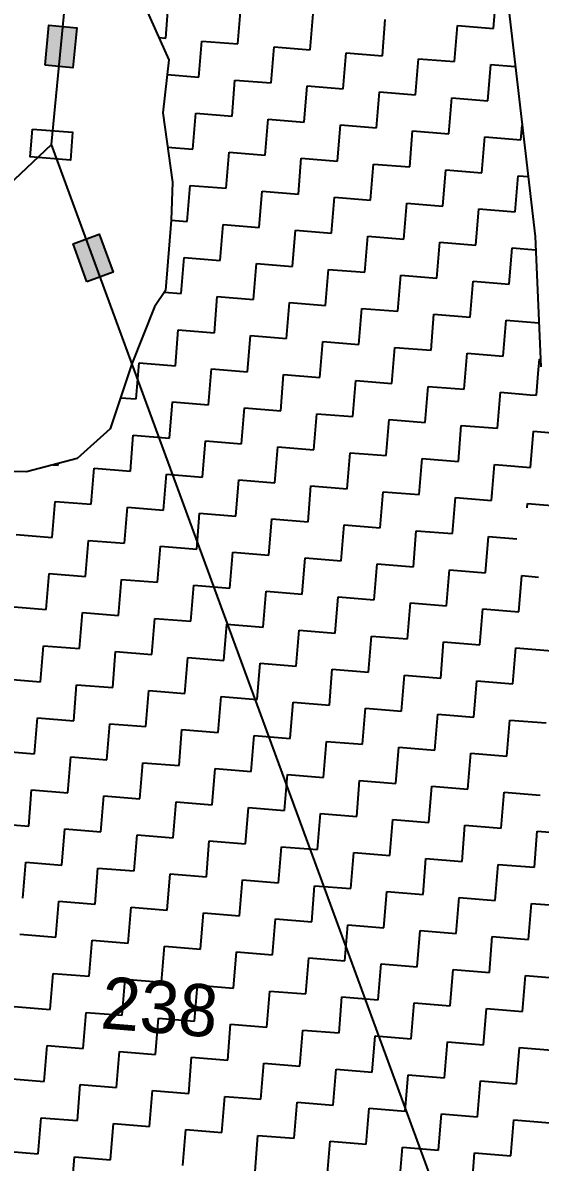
# Model space of a CAD drawing. Header units: metres. Extents: x 286589 to 288713, y 2001360 to 2004418.
# Drawn here: x 287810.1 to 287884.9, y 2002909.5 to 2003074.3 of the extents above; entities that cross this region are included whole.
import ezdxf
from ezdxf.enums import TextEntityAlignment as Align

# ---------------------------------------------------------------- set-up
doc = ezdxf.new("R2010")
doc.units = ezdxf.units.M
doc.header["$MEASUREMENT"] = 0
for name, color, linetype in [('POLY_HATCH', 12, 'Continuous'), ('POLY_PARCEL', 6, 'Continuous'), ('TEXT_PARCEL', 7, 'Continuous')]:
    doc.layers.add(name, color=color, linetype=linetype)
doc.styles.add('TEXT_MAP', font='')
doc.styles.get('TEXT_MAP').set_extended_font_data('Kruti Dev 050')

msp = doc.modelspace()

# ---------------------------------------------------------------- hatches: boundary and pattern name
for points in [[(287817.91, 2003073.59), (287813.89, 2003073.98), (287813.33, 2003068.17), (287817.35, 2003067.79)], [(287821.17, 2003043.72), (287817.38, 2003042.33), (287819.39, 2003036.86), (287823.18, 2003038.25)]]:
    msp.add_hatch(color=256).paths.add_polyline_path(points)

# ---------------------------------------------------------------- linework, layer by layer
for points in [[(287813.33, 2003068.17), (287813.89, 2003073.98), (287817.91, 2003073.59), (287817.35, 2003067.79)], [(287811.51, 2003058.94), (287817.32, 2003058.47), (287816.99, 2003054.45), (287811.18, 2003054.92)], [(287819.39, 2003036.86), (287817.38, 2003042.33), (287821.17, 2003043.72), (287823.18, 2003038.25)]]:
    msp.add_lwpolyline(points, close=True)
at = {"layer": 'POLY_HATCH'}
for p, q in [((287827.27, 2003077.8), (287831.24, 2003068.93)), ((287880, 2003078.88), (287884.15, 2003043.38)), ((287831.24, 2003068.93), (287830.34, 2003061.28)), ((287830.34, 2003061.28), (287831.73, 2003051.24)), ((287831.73, 2003051.24), (287831.56, 2003045.74)), ((287831.56, 2003045.74), (287830.73, 2003035.6)), ((287884.15, 2003043.38), (287884.96, 2003024.55)), ((287830.73, 2003035.6), (287829.16, 2003033.25)), ((287829.16, 2003033.25), (287825.89, 2003025)), ((287825.89, 2003025), (287822.75, 2003015.57)), ((287822.75, 2003015.57), (287817.99, 2003011.28)), ((287817.99, 2003011.28), (287810.66, 2003009.39)), ((287810.66, 2003009.39), (287799.91, 2003009.44))]:
    msp.add_line(p, q, dxfattribs=at)
at = {"layer": 'POLY_HATCH', "linetype": 'Continuous'}
for p, q in [((287878.15, 2003073.48), (287878.58, 2003078.7)), ((287830.77, 2003072.09), (287831.19, 2003077.31)), ((287841.2, 2003071.24), (287841.63, 2003076.46)), ((287851.64, 2003070.39), (287852.06, 2003075.61)), ((287862.07, 2003069.54), (287862.5, 2003074.76)), ((287872.51, 2003068.69), (287872.94, 2003073.9)), ((287872.94, 2003073.9), (287878.15, 2003073.48)), ((287829.79, 2003072.17), (287830.77, 2003072.09)), ((287835.56, 2003066.45), (287835.98, 2003071.66)), ((287835.98, 2003071.66), (287841.2, 2003071.24)), ((287845.99, 2003065.6), (287846.42, 2003070.81)), ((287846.42, 2003070.81), (287851.64, 2003070.39)), ((287856.43, 2003064.74), (287856.86, 2003069.96)), ((287856.86, 2003069.96), (287862.07, 2003069.54)), ((287866.87, 2003063.89), (287867.29, 2003069.11)), ((287867.29, 2003069.11), (287872.51, 2003068.69)), ((287877.3, 2003063.04), (287877.73, 2003068.26)), ((287877.73, 2003068.26), (287881.28, 2003067.97)), ((287830.99, 2003066.82), (287835.56, 2003066.45)), ((287840.35, 2003060.8), (287840.78, 2003066.02)), ((287840.78, 2003066.02), (287845.99, 2003065.6)), ((287850.79, 2003059.95), (287851.21, 2003065.17)), ((287851.21, 2003065.17), (287856.43, 2003064.74)), ((287861.22, 2003059.1), (287861.65, 2003064.32)), ((287861.65, 2003064.32), (287866.87, 2003063.89)), ((287871.66, 2003058.25), (287872.09, 2003063.47)), ((287872.09, 2003063.47), (287877.3, 2003063.04)), ((287834.71, 2003056.01), (287835.13, 2003061.23)), ((287835.13, 2003061.23), (287840.35, 2003060.8)), ((287845.14, 2003055.16), (287845.57, 2003060.38)), ((287845.57, 2003060.38), (287850.79, 2003059.95)), ((287855.58, 2003054.31), (287856.01, 2003059.53)), ((287856.01, 2003059.53), (287861.22, 2003059.1)), ((287866.02, 2003053.46), (287866.44, 2003058.68)), ((287866.44, 2003058.68), (287871.66, 2003058.25)), ((287882.1, 2003057.4), (287882.27, 2003059.49)), ((287831.03, 2003056.31), (287834.71, 2003056.01)), ((287876.45, 2003052.61), (287876.88, 2003057.83)), ((287876.88, 2003057.83), (287882.1, 2003057.4)), ((287839.5, 2003050.37), (287839.93, 2003055.58)), ((287839.93, 2003055.58), (287845.14, 2003055.16)), ((287849.94, 2003049.52), (287850.36, 2003054.73)), ((287850.36, 2003054.73), (287855.58, 2003054.31)), ((287860.37, 2003048.66), (287860.8, 2003053.88)), ((287860.8, 2003053.88), (287866.02, 2003053.46)), ((287870.81, 2003047.81), (287871.23, 2003053.03)), ((287871.23, 2003053.03), (287876.45, 2003052.61)), ((287881.25, 2003046.96), (287881.67, 2003052.18)), ((287881.67, 2003052.18), (287883.13, 2003052.06)), ((287833.86, 2003045.57), (287834.28, 2003050.79)), ((287834.28, 2003050.79), (287839.5, 2003050.37)), ((287844.29, 2003044.72), (287844.72, 2003049.94)), ((287844.72, 2003049.94), (287849.94, 2003049.52)), ((287854.73, 2003043.87), (287855.15, 2003049.09)), ((287855.15, 2003049.09), (287860.37, 2003048.66)), ((287865.17, 2003043.02), (287865.59, 2003048.24)), ((287865.59, 2003048.24), (287870.81, 2003047.81)), ((287875.6, 2003042.17), (287876.03, 2003047.39)), ((287876.03, 2003047.39), (287881.25, 2003046.96)), ((287831.56, 2003045.76), (287833.86, 2003045.57)), ((287838.65, 2003039.93), (287839.08, 2003045.15)), ((287839.08, 2003045.15), (287844.29, 2003044.72)), ((287849.09, 2003039.08), (287849.51, 2003044.3)), ((287849.51, 2003044.3), (287854.73, 2003043.87)), ((287859.52, 2003038.23), (287859.95, 2003043.45)), ((287859.95, 2003043.45), (287865.17, 2003043.02)), ((287869.96, 2003037.38), (287870.38, 2003042.6)), ((287870.38, 2003042.6), (287875.6, 2003042.17)), ((287880.39, 2003036.53), (287880.82, 2003041.75)), ((287880.82, 2003041.75), (287884.23, 2003041.47)), ((287833.01, 2003035.14), (287833.43, 2003040.36)), ((287833.43, 2003040.36), (287838.65, 2003039.93)), ((287843.44, 2003034.29), (287843.87, 2003039.5)), ((287843.87, 2003039.5), (287849.09, 2003039.08)), ((287853.88, 2003033.44), (287854.3, 2003038.65)), ((287854.3, 2003038.65), (287859.52, 2003038.23)), ((287864.31, 2003032.59), (287864.74, 2003037.8)), ((287864.74, 2003037.8), (287869.96, 2003037.38)), ((287874.75, 2003031.73), (287875.18, 2003036.95)), ((287875.18, 2003036.95), (287880.39, 2003036.53)), ((287830.55, 2003035.34), (287833.01, 2003035.14)), ((287837.8, 2003029.49), (287838.22, 2003034.71)), ((287838.22, 2003034.71), (287843.44, 2003034.29)), ((287848.24, 2003028.64), (287848.66, 2003033.86)), ((287848.66, 2003033.86), (287853.88, 2003033.44)), ((287858.67, 2003027.79), (287859.1, 2003033.01)), ((287859.1, 2003033.01), (287864.31, 2003032.59)), ((287869.11, 2003026.94), (287869.53, 2003032.16)), ((287869.53, 2003032.16), (287874.75, 2003031.73)), ((287832.16, 2003024.7), (287832.58, 2003029.92)), ((287832.58, 2003029.92), (287837.8, 2003029.49)), ((287879.54, 2003026.09), (287879.97, 2003031.31)), ((287879.97, 2003031.31), (287884.68, 2003030.93)), ((287842.59, 2003023.85), (287843.02, 2003029.07)), ((287843.02, 2003029.07), (287848.24, 2003028.64)), ((287853.03, 2003023), (287853.45, 2003028.22)), ((287853.45, 2003028.22), (287858.67, 2003027.79)), ((287863.46, 2003022.15), (287863.89, 2003027.37)), ((287863.89, 2003027.37), (287869.11, 2003026.94)), ((287826.51, 2003019.91), (287826.94, 2003025.13)), ((287826.94, 2003025.13), (287832.16, 2003024.7)), ((287873.9, 2003021.3), (287874.33, 2003026.52)), ((287874.33, 2003026.52), (287879.54, 2003026.09)), ((287884.59, 2003023.61), (287884.76, 2003025.67)), ((287884.76, 2003025.67), (287884.91, 2003025.65)), ((287836.95, 2003019.06), (287837.37, 2003024.28)), ((287837.37, 2003024.28), (287842.59, 2003023.85)), ((287847.38, 2003018.21), (287847.81, 2003023.43)), ((287847.81, 2003023.43), (287853.03, 2003023)), ((287884.34, 2003020.45), (287884.59, 2003023.61)), ((287857.82, 2003017.36), (287858.25, 2003022.57)), ((287858.25, 2003022.57), (287863.46, 2003022.15)), ((287868.26, 2003016.51), (287868.68, 2003021.72)), ((287868.68, 2003021.72), (287873.9, 2003021.3)), ((287824.26, 2003020.09), (287826.51, 2003019.91)), ((287878.69, 2003015.66), (287879.12, 2003020.87)), ((287879.12, 2003020.87), (287883.41, 2003020.52)), ((287883.41, 2003020.52), (287884.34, 2003020.45)), ((287831.31, 2003014.26), (287831.73, 2003019.48)), ((287831.73, 2003019.48), (287836.95, 2003019.06)), ((287841.74, 2003013.41), (287842.17, 2003018.63)), ((287842.17, 2003018.63), (287847.38, 2003018.21)), ((287852.18, 2003012.56), (287852.6, 2003017.78)), ((287852.6, 2003017.78), (287857.82, 2003017.36)), ((287862.61, 2003011.71), (287863.04, 2003016.93)), ((287863.04, 2003016.93), (287868.26, 2003016.51)), ((287873.05, 2003010.86), (287873.48, 2003016.08)), ((287873.48, 2003016.08), (287878.69, 2003015.66)), ((287883.49, 2003010.01), (287883.91, 2003015.23)), ((287883.91, 2003015.23), (287889.13, 2003014.8)), ((287825.66, 2003009.47), (287826.09, 2003014.69)), ((287826.09, 2003014.69), (287831.31, 2003014.26)), ((287836.1, 2003008.62), (287836.52, 2003013.84)), ((287836.52, 2003013.84), (287841.74, 2003013.41)), ((287846.53, 2003007.77), (287846.96, 2003012.99)), ((287846.96, 2003012.99), (287852.18, 2003012.56)), ((287856.97, 2003006.92), (287857.4, 2003012.14)), ((287857.4, 2003012.14), (287862.61, 2003011.71)), ((287814.51, 2003010.38), (287815.23, 2003010.32)), ((287815.23, 2003010.32), (287815.25, 2003010.57)), ((287867.41, 2003006.07), (287867.83, 2003011.29)), ((287867.83, 2003011.29), (287873.05, 2003010.86)), ((287877.84, 2003005.22), (287878.27, 2003010.44)), ((287878.27, 2003010.44), (287879.5, 2003010.34)), ((287879.5, 2003010.34), (287883.49, 2003010.01)), ((287820.02, 2003004.68), (287820.44, 2003009.9)), ((287820.44, 2003009.9), (287825.66, 2003009.47)), ((287830.45, 2003003.83), (287830.88, 2003009.05)), ((287830.88, 2003009.05), (287836.1, 2003008.62)), ((287840.89, 2003002.98), (287841.32, 2003008.2)), ((287841.32, 2003008.2), (287846.53, 2003007.77)), ((287851.33, 2003002.13), (287851.75, 2003007.35)), ((287851.75, 2003007.35), (287856.97, 2003006.92)), ((287861.76, 2003001.28), (287862.19, 2003006.49)), ((287862.19, 2003006.49), (287867.41, 2003006.07)), ((287872.2, 2003000.43), (287872.62, 2003005.64)), ((287872.62, 2003005.64), (287877.84, 2003005.22)), ((287877.91, 2003005.99), (287877.92, 2003006.23)), ((287814.37, 2002999.89), (287814.8, 2003005.1)), ((287814.8, 2003005.1), (287820.02, 2003004.68)), ((287824.81, 2002999.04), (287825.24, 2003004.25)), ((287825.24, 2003004.25), (287830.45, 2003003.83)), ((287883.01, 2003004.16), (287883.06, 2003004.79)), ((287883.06, 2003004.79), (287888.28, 2003004.37)), ((287835.25, 2002998.19), (287835.67, 2003003.4)), ((287835.67, 2003003.4), (287840.89, 2003002.98)), ((287845.68, 2002997.33), (287846.11, 2003002.55)), ((287846.11, 2003002.55), (287851.33, 2003002.13)), ((287809.16, 2003000.31), (287814.37, 2002999.89)), ((287856.12, 2002996.48), (287856.54, 2003001.7)), ((287856.54, 2003001.7), (287861.76, 2003001.28)), ((287866.56, 2002995.63), (287866.98, 2003000.85)), ((287866.98, 2003000.85), (287872.2, 2003000.43)), ((287819.17, 2002994.24), (287819.59, 2002999.46)), ((287819.59, 2002999.46), (287824.81, 2002999.04)), ((287829.6, 2002993.39), (287830.03, 2002998.61)), ((287830.03, 2002998.61), (287835.25, 2002998.19)), ((287876.99, 2002994.78), (287877.42, 2003000)), ((287877.42, 2003000), (287881.5, 2002999.67)), ((287840.04, 2002992.54), (287840.47, 2002997.76)), ((287840.47, 2002997.76), (287845.68, 2002997.33)), ((287850.48, 2002991.69), (287850.9, 2002996.91)), ((287850.9, 2002996.91), (287856.12, 2002996.48)), ((287860.91, 2002990.84), (287861.34, 2002996.06)), ((287861.34, 2002996.06), (287866.56, 2002995.63)), ((287813.52, 2002989.45), (287813.95, 2002994.67)), ((287813.95, 2002994.67), (287819.17, 2002994.24)), ((287823.96, 2002988.6), (287824.39, 2002993.82)), ((287824.39, 2002993.82), (287829.6, 2002993.39)), ((287871.35, 2002989.99), (287871.77, 2002995.21)), ((287871.77, 2002995.21), (287876.99, 2002994.78)), ((287881.78, 2002989.14), (287882.21, 2002994.36)), ((287882.21, 2002994.36), (287884.64, 2002994.16)), ((287834.4, 2002987.75), (287834.82, 2002992.97)), ((287834.82, 2002992.97), (287840.04, 2002992.54)), ((287844.83, 2002986.9), (287845.26, 2002992.12)), ((287845.26, 2002992.12), (287850.48, 2002991.69)), ((287855.27, 2002986.05), (287855.69, 2002991.27)), ((287855.69, 2002991.27), (287860.91, 2002990.84)), ((287865.71, 2002985.2), (287866.13, 2002990.42)), ((287866.13, 2002990.42), (287871.35, 2002989.99)), ((287808.31, 2002989.88), (287813.52, 2002989.45)), ((287818.32, 2002983.81), (287818.74, 2002989.03)), ((287818.74, 2002989.03), (287823.96, 2002988.6)), ((287876.14, 2002984.35), (287876.57, 2002989.56)), ((287876.57, 2002989.56), (287881.78, 2002989.14)), ((287828.75, 2002982.96), (287829.18, 2002988.17)), ((287829.18, 2002988.17), (287834.4, 2002987.75)), ((287839.19, 2002982.11), (287839.61, 2002987.32)), ((287839.61, 2002987.32), (287844.83, 2002986.9)), ((287849.63, 2002981.26), (287850.05, 2002986.47)), ((287850.05, 2002986.47), (287855.27, 2002986.05)), ((287860.06, 2002980.4), (287860.49, 2002985.62)), ((287860.49, 2002985.62), (287865.71, 2002985.2)), ((287812.67, 2002979.01), (287813.1, 2002984.23)), ((287813.1, 2002984.23), (287818.32, 2002983.81)), ((287870.5, 2002979.55), (287870.92, 2002984.77)), ((287870.92, 2002984.77), (287876.14, 2002984.35)), ((287880.93, 2002978.7), (287881.36, 2002983.92)), ((287881.36, 2002983.92), (287886.58, 2002983.5)), ((287823.11, 2002978.16), (287823.53, 2002983.38)), ((287823.53, 2002983.38), (287828.75, 2002982.96)), ((287833.55, 2002977.31), (287833.97, 2002982.53)), ((287833.97, 2002982.53), (287839.19, 2002982.11)), ((287843.98, 2002976.46), (287844.41, 2002981.68)), ((287844.41, 2002981.68), (287849.63, 2002981.26)), ((287854.42, 2002975.61), (287854.84, 2002980.83)), ((287854.84, 2002980.83), (287860.06, 2002980.4)), ((287807.46, 2002979.44), (287812.67, 2002979.01)), ((287864.85, 2002974.76), (287865.28, 2002979.98)), ((287865.28, 2002979.98), (287870.5, 2002979.55)), ((287875.29, 2002973.91), (287875.72, 2002979.13)), ((287875.72, 2002979.13), (287880.93, 2002978.7)), ((287817.47, 2002973.37), (287817.89, 2002978.59)), ((287817.89, 2002978.59), (287823.11, 2002978.16)), ((287827.9, 2002972.52), (287828.33, 2002977.74)), ((287828.33, 2002977.74), (287833.55, 2002977.31)), ((287838.34, 2002971.67), (287838.76, 2002976.89)), ((287838.76, 2002976.89), (287843.98, 2002976.46)), ((287848.77, 2002970.82), (287849.2, 2002976.04)), ((287849.2, 2002976.04), (287854.42, 2002975.61)), ((287859.21, 2002969.97), (287859.64, 2002975.19)), ((287859.64, 2002975.19), (287864.85, 2002974.76)), ((287869.65, 2002969.12), (287870.07, 2002974.34)), ((287870.07, 2002974.34), (287875.29, 2002973.91)), ((287811.82, 2002968.58), (287812.25, 2002973.8)), ((287812.25, 2002973.8), (287817.47, 2002973.37)), ((287822.26, 2002967.73), (287822.68, 2002972.95)), ((287822.68, 2002972.95), (287827.9, 2002972.52)), ((287880.08, 2002968.27), (287880.51, 2002973.48)), ((287880.51, 2002973.48), (287885.73, 2002973.06)), ((287832.7, 2002966.88), (287833.12, 2002972.09)), ((287833.12, 2002972.09), (287838.34, 2002971.67)), ((287843.13, 2002966.03), (287843.56, 2002971.24)), ((287843.56, 2002971.24), (287848.77, 2002970.82)), ((287806.6, 2002969), (287811.82, 2002968.58)), ((287853.57, 2002965.18), (287853.99, 2002970.39)), ((287853.99, 2002970.39), (287859.21, 2002969.97)), ((287864, 2002964.32), (287864.43, 2002969.54)), ((287864.43, 2002969.54), (287869.65, 2002969.12)), ((287816.62, 2002962.93), (287817.04, 2002968.15)), ((287817.04, 2002968.15), (287822.26, 2002967.73)), ((287827.05, 2002962.08), (287827.48, 2002967.3)), ((287827.48, 2002967.3), (287832.7, 2002966.88)), ((287874.44, 2002963.47), (287874.87, 2002968.69)), ((287874.87, 2002968.69), (287880.08, 2002968.27)), ((287837.49, 2002961.23), (287837.91, 2002966.45)), ((287837.91, 2002966.45), (287843.13, 2002966.03)), ((287847.92, 2002960.38), (287848.35, 2002965.6)), ((287848.35, 2002965.6), (287853.57, 2002965.18)), ((287858.36, 2002959.53), (287858.79, 2002964.75)), ((287858.79, 2002964.75), (287864, 2002964.32)), ((287810.97, 2002958.14), (287811.4, 2002963.36)), ((287811.4, 2002963.36), (287816.62, 2002962.93)), ((287821.41, 2002957.29), (287821.83, 2002962.51)), ((287821.83, 2002962.51), (287827.05, 2002962.08)), ((287868.8, 2002958.68), (287869.22, 2002963.9)), ((287869.22, 2002963.9), (287874.44, 2002963.47)), ((287879.23, 2002957.83), (287879.66, 2002963.05)), ((287879.66, 2002963.05), (287884.88, 2002962.62)), ((287831.84, 2002956.44), (287832.27, 2002961.66)), ((287832.27, 2002961.66), (287837.49, 2002961.23)), ((287842.28, 2002955.59), (287842.71, 2002960.81)), ((287842.71, 2002960.81), (287847.92, 2002960.38)), ((287852.72, 2002954.74), (287853.14, 2002959.96)), ((287853.14, 2002959.96), (287858.36, 2002959.53)), ((287863.15, 2002953.89), (287863.58, 2002959.11)), ((287863.58, 2002959.11), (287868.8, 2002958.68)), ((287805.75, 2002958.57), (287810.97, 2002958.14)), ((287815.76, 2002952.5), (287816.19, 2002957.72)), ((287816.19, 2002957.72), (287821.41, 2002957.29)), ((287873.59, 2002953.04), (287874.01, 2002958.26)), ((287874.01, 2002958.26), (287879.23, 2002957.83)), ((287884.03, 2002952.19), (287884.45, 2002957.41)), ((287884.45, 2002957.41), (287889.67, 2002956.98)), ((287826.2, 2002951.65), (287826.63, 2002956.87)), ((287826.63, 2002956.87), (287831.84, 2002956.44)), ((287836.64, 2002950.8), (287837.06, 2002956.02)), ((287837.06, 2002956.02), (287842.28, 2002955.59)), ((287847.07, 2002949.95), (287847.5, 2002955.16)), ((287847.5, 2002955.16), (287852.72, 2002954.74)), ((287857.51, 2002949.1), (287857.93, 2002954.31)), ((287857.93, 2002954.31), (287863.15, 2002953.89)), ((287810.12, 2002947.71), (287810.55, 2002952.92)), ((287810.55, 2002952.92), (287815.76, 2002952.5)), ((287867.95, 2002948.25), (287868.37, 2002953.46)), ((287868.37, 2002953.46), (287873.59, 2002953.04)), ((287878.38, 2002947.39), (287878.81, 2002952.61)), ((287878.81, 2002952.61), (287884.03, 2002952.19)), ((287820.56, 2002946.86), (287820.98, 2002952.07)), ((287820.98, 2002952.07), (287826.2, 2002951.65)), ((287830.99, 2002946), (287831.42, 2002951.22)), ((287831.42, 2002951.22), (287836.64, 2002950.8)), ((287841.43, 2002945.15), (287841.86, 2002950.37)), ((287841.86, 2002950.37), (287847.07, 2002949.95)), ((287851.87, 2002944.3), (287852.29, 2002949.52)), ((287852.29, 2002949.52), (287857.51, 2002949.1)), ((287862.3, 2002943.45), (287862.73, 2002948.67)), ((287862.73, 2002948.67), (287867.95, 2002948.25)), ((287872.74, 2002942.6), (287873.16, 2002947.82)), ((287873.16, 2002947.82), (287878.38, 2002947.39)), ((287814.91, 2002942.06), (287815.34, 2002947.28)), ((287815.34, 2002947.28), (287820.56, 2002946.86)), ((287825.35, 2002941.21), (287825.78, 2002946.43)), ((287825.78, 2002946.43), (287830.99, 2002946)), ((287883.17, 2002941.75), (287883.6, 2002946.97)), ((287883.6, 2002946.97), (287888.82, 2002946.54)), ((287835.79, 2002940.36), (287836.21, 2002945.58)), ((287836.21, 2002945.58), (287841.43, 2002945.15)), ((287846.22, 2002939.51), (287846.65, 2002944.73)), ((287846.65, 2002944.73), (287851.87, 2002944.3)), ((287856.66, 2002938.66), (287857.08, 2002943.88)), ((287857.08, 2002943.88), (287862.3, 2002943.45)), ((287867.1, 2002937.81), (287867.52, 2002943.03)), ((287867.52, 2002943.03), (287872.74, 2002942.6)), ((287809.7, 2002942.49), (287814.91, 2002942.06)), ((287819.71, 2002936.42), (287820.13, 2002941.64)), ((287820.13, 2002941.64), (287825.35, 2002941.21)), ((287877.53, 2002936.96), (287877.96, 2002942.18)), ((287877.96, 2002942.18), (287883.17, 2002941.75)), ((287830.14, 2002935.57), (287830.57, 2002940.79)), ((287830.57, 2002940.79), (287835.79, 2002940.36)), ((287840.58, 2002934.72), (287841, 2002939.94)), ((287841, 2002939.94), (287846.22, 2002939.51)), ((287851.02, 2002933.87), (287851.44, 2002939.08)), ((287851.44, 2002939.08), (287856.66, 2002938.66)), ((287861.45, 2002933.02), (287861.88, 2002938.23)), ((287861.88, 2002938.23), (287867.1, 2002937.81)), ((287814.06, 2002931.63), (287814.49, 2002936.84)), ((287814.49, 2002936.84), (287819.71, 2002936.42)), ((287824.5, 2002930.78), (287824.93, 2002935.99)), ((287824.93, 2002935.99), (287830.14, 2002935.57)), ((287871.89, 2002932.17), (287872.31, 2002937.38)), ((287872.31, 2002937.38), (287877.53, 2002936.96)), ((287882.32, 2002931.31), (287882.75, 2002936.53)), ((287882.75, 2002936.53), (287887.97, 2002936.11)), ((287834.94, 2002929.92), (287835.36, 2002935.14)), ((287835.36, 2002935.14), (287840.58, 2002934.72)), ((287845.37, 2002929.07), (287845.8, 2002934.29)), ((287845.8, 2002934.29), (287851.02, 2002933.87)), ((287855.81, 2002928.22), (287856.23, 2002933.44)), ((287856.23, 2002933.44), (287861.45, 2002933.02)), ((287808.85, 2002932.05), (287814.06, 2002931.63)), ((287818.86, 2002925.98), (287819.28, 2002931.2)), ((287819.28, 2002931.2), (287824.5, 2002930.78)), ((287866.24, 2002927.37), (287866.67, 2002932.59)), ((287866.67, 2002932.59), (287871.89, 2002932.17)), ((287876.68, 2002926.52), (287877.11, 2002931.74)), ((287877.11, 2002931.74), (287882.32, 2002931.31)), ((287829.29, 2002925.13), (287829.72, 2002930.35)), ((287829.72, 2002930.35), (287834.94, 2002929.92)), ((287839.73, 2002924.28), (287840.15, 2002929.5)), ((287840.15, 2002929.5), (287845.37, 2002929.07)), ((287850.16, 2002923.43), (287850.59, 2002928.65)), ((287850.59, 2002928.65), (287855.81, 2002928.22)), ((287860.6, 2002922.58), (287861.03, 2002927.8)), ((287861.03, 2002927.8), (287866.24, 2002927.37)), ((287813.21, 2002921.19), (287813.64, 2002926.41)), ((287813.64, 2002926.41), (287818.86, 2002925.98)), ((287871.04, 2002921.73), (287871.46, 2002926.95)), ((287871.46, 2002926.95), (287876.68, 2002926.52)), ((287881.47, 2002920.88), (287881.9, 2002926.1)), ((287881.9, 2002926.1), (287887.12, 2002925.67)), ((287823.65, 2002920.34), (287824.07, 2002925.56)), ((287824.07, 2002925.56), (287829.29, 2002925.13)), ((287834.09, 2002919.49), (287834.51, 2002924.71)), ((287834.51, 2002924.71), (287839.73, 2002924.28)), ((287844.52, 2002918.64), (287844.95, 2002923.86)), ((287844.95, 2002923.86), (287850.16, 2002923.43)), ((287854.96, 2002917.79), (287855.38, 2002923.01)), ((287855.38, 2002923.01), (287860.6, 2002922.58)), ((287807.99, 2002921.62), (287813.21, 2002921.19)), ((287865.39, 2002916.94), (287865.82, 2002922.15)), ((287865.82, 2002922.15), (287871.04, 2002921.73)), ((287875.83, 2002916.09), (287876.26, 2002921.3)), ((287876.26, 2002921.3), (287881.47, 2002920.88)), ((287818.01, 2002915.55), (287818.43, 2002920.76)), ((287818.43, 2002920.76), (287823.65, 2002920.34)), ((287828.44, 2002914.7), (287828.87, 2002919.91)), ((287828.87, 2002919.91), (287834.09, 2002919.49)), ((287838.88, 2002913.85), (287839.3, 2002919.06)), ((287839.3, 2002919.06), (287844.52, 2002918.64)), ((287849.31, 2002912.99), (287849.74, 2002918.21)), ((287849.74, 2002918.21), (287854.96, 2002917.79)), ((287859.75, 2002912.14), (287860.18, 2002917.36)), ((287860.18, 2002917.36), (287865.39, 2002916.94)), ((287870.19, 2002911.29), (287870.61, 2002916.51)), ((287870.61, 2002916.51), (287875.83, 2002916.09)), ((287812.36, 2002910.75), (287812.79, 2002915.97)), ((287812.79, 2002915.97), (287818.01, 2002915.55)), ((287822.8, 2002909.9), (287823.22, 2002915.12)), ((287823.22, 2002915.12), (287828.44, 2002914.7)), ((287880.62, 2002910.44), (287881.05, 2002915.66)), ((287881.05, 2002915.66), (287886.27, 2002915.24)), ((287833.23, 2002909.05), (287833.66, 2002914.27)), ((287833.66, 2002914.27), (287838.88, 2002913.85)), ((287843.67, 2002908.2), (287844.1, 2002913.42)), ((287844.1, 2002913.42), (287849.31, 2002912.99)), ((287854.11, 2002907.35), (287854.53, 2002912.57)), ((287854.53, 2002912.57), (287859.75, 2002912.14)), ((287864.54, 2002906.5), (287864.97, 2002911.72)), ((287864.97, 2002911.72), (287870.19, 2002911.29)), ((287807.14, 2002911.18), (287812.36, 2002910.75)), ((287817.15, 2002905.11), (287817.58, 2002910.33)), ((287817.58, 2002910.33), (287822.8, 2002909.9)), ((287874.98, 2002905.65), (287875.4, 2002910.87)), ((287875.4, 2002910.87), (287880.62, 2002910.44))]:
    msp.add_line(p, q, dxfattribs=at)
at = {"layer": 'POLY_PARCEL'}
for p, q in [((287814.25, 2003056.7), (287829.41, 2003213.71)), ((287760.76, 2003006.17), (287814.25, 2003056.7)), ((287878.85, 2002880.8), (287814.25, 2003056.7))]:
    msp.add_line(p, q, dxfattribs=at)

# ---------------------------------------------------------------- texts
at = {"layer": 'TEXT_PARCEL', "style": 'TEXT_MAP'}
msp.add_text('238', height=7.539, rotation=355.34, dxfattribs=at).set_placement((287829.6, 2002928.23), align=Align.CENTER)

doc.saveas('drawing.dxf')
